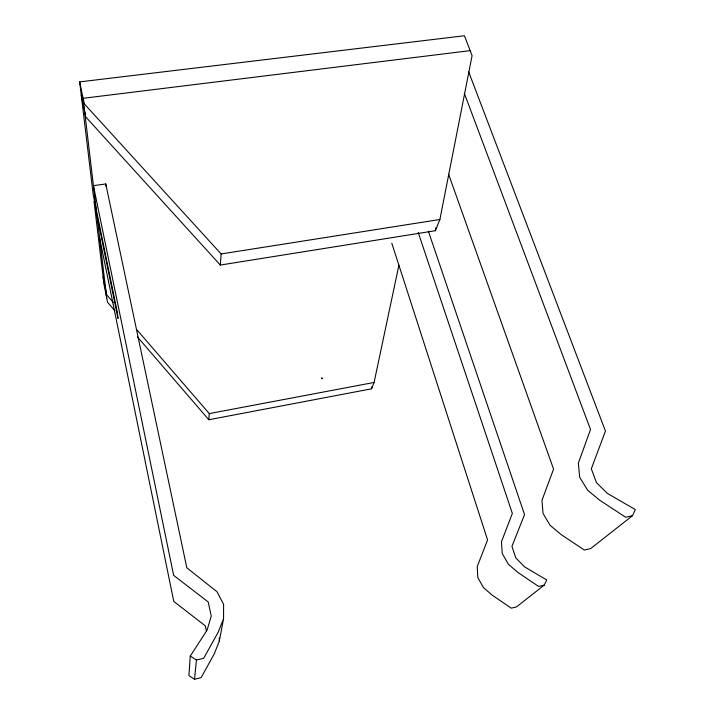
<?xml version="1.0" encoding="UTF-8"?>
<svg xmlns="http://www.w3.org/2000/svg" width="715" height="715" viewBox="0 0 715 715"><rect width="100%" height="100%" fill="white"/><g stroke="black" fill="none" stroke-linecap="round" stroke-linejoin="round"><path stroke-width="1.07" d="M223.554 618.743L223.607 604.354L217.011 591.752L186.812 567.782L105.757 183.952L93.433 185.685L173.647 575.352L208.208 601.985L211.238 615.999L207.144 630.022L190.27 656.075L188.903 675.63L194.525 679.25L201.121 677.659L214.33 653.742L219.299 641.257L223.554 618.743L218.129 632.31L203.677 658.318L196.437 660.034L190.27 656.075M219.299 641.257L219.317 637.941M398.899 265.229L374.088 382.454L371.514 388.817L208.825 419.75L209.281 413.592L136.538 329.383M220.309 265.059L221.132 253.959L84.254 103.827L79.66 81.885L464.428 35.75L472.088 55.636L439.895 219.487L435.364 230.704L220.309 265.059L85.791 116.965L81.269 95.274M194.525 679.25L196.437 660.034M435.364 230.704L436.016 227.433M371.514 388.817L371.979 386.636M321.857 378.601L322.009 378.092M448.582 174.201L553.571 469.12L541.97 500.348L543.016 513.37L550.094 525.302L560.873 534.391L584.396 550.058L590.644 548.602L632.471 515.712L635.34 509.58L607.482 493.475L596.444 482.616L591.323 468.772L605.453 431.082L468.593 71.679M391.802 243.243L487.576 539.95L477.236 566.512L477.817 577.514L483.42 587.533L492.152 595.13L511.27 608.179L516.489 606.919L544.222 585.102L546.743 579.99L524.461 566.798L515.756 557.834L511.949 546.314L524.551 514.603L428.383 231.24M544.222 585.102L538.618 586.443L517.866 572.411L508.365 564.242L502.225 553.499L501.483 541.729L512.342 513.379L418.212 232.438M632.471 515.712L625.652 517.267L599.617 500.151L587.65 490.24L579.704 477.271L578.337 463.168L590.51 429.483L464.312 93.281M209.281 413.592L374.088 382.454M221.132 253.959L439.895 219.487M470.157 50.631L83.092 98.304L96.248 209.513M113.265 302.427L106.723 294.848L103.094 276.937M114.883 310.766L107.599 302.32L104.015 284.579L94.014 201.362L118.002 318.488L117.412 312.75L93.218 194.748L79.66 81.885M137.459 336.962L208.825 419.75M321.786 377.797L322.09 378.896M206.447 631.229L205.303 625.866L173.763 601.404L99.6 237.827M97.017 216.019L106.696 297.86M105.757 183.952L105.981 186.177"/></g></svg>
